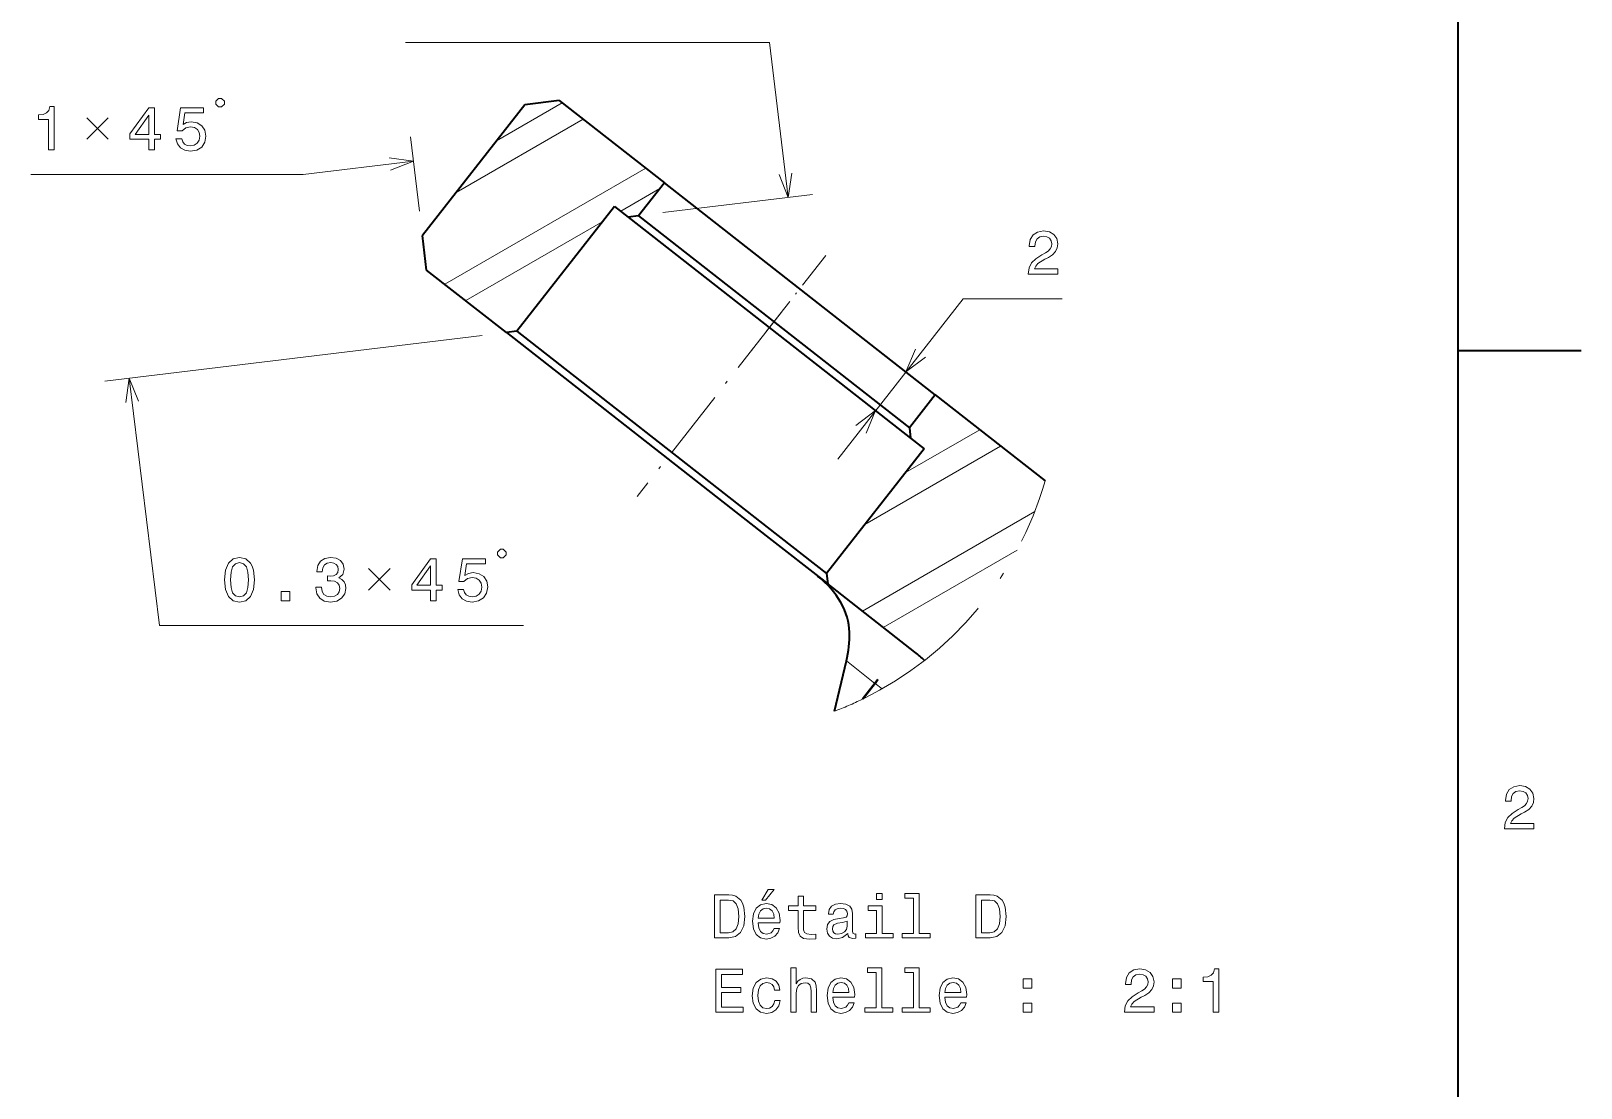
# Model space of a CAD drawing. Extents: x 0 to 420, y 0 to 297.
# Drawn here: x 294 to 420, y 88.5 to 174.5 of the extents above; entities that cross this region are included whole.
import ezdxf

# ---------------------------------------------------------------- set-up
doc = ezdxf.new("R2010")
doc.units = 0
doc.linetypes.add('DASHDOT', pattern=[18.5, 12, -3, 0.5, -3])

msp = doc.modelspace()

# ---------------------------------------------------------------- linework, layer by layer
at = {"color": 7, "lineweight": 35}
for p, q in [((410, 10), (410, 287)), ((363.267029, 148.186874), (345.460785, 162.129074)), ((342.521881, 159.349945), (361.092285, 144.809402)), ((343.364685, 159.452057), (361.170959, 145.509857)), ((333.465729, 150.056946), (353.819031, 134.120407)), ((332.623016, 149.954742), (353.740387, 133.419952))]:
    msp.add_line(p, q, dxfattribs=at)
at = {"color": 7, "lineweight": 13}
for p, q in [((354.003601, 173.533295), (324.406799, 173.533295)), ((316.084656, 162.80397), (293.9599, 162.80397)), ((330.636536, 149.722427), (299.966492, 145.989639)), ((301.951843, 146.231277), (304.399078, 126.123817)), ((304.399078, 126.123817), (333.99585, 126.12381))]:
    msp.add_line(p, q, dxfattribs=at)
at = {"color": 7, "lineweight": 13, "ltscale": 0.31704}
msp.add_line((355.535736, 160.944595), (354.003601, 173.533295), dxfattribs=at)
at = {"color": 7, "lineweight": 35, "ltscale": 0.3375}
msp.add_line((334.111908, 168.475067), (325.789185, 157.845734), dxfattribs=at)
at = {"color": 7, "lineweight": 13, "ltscale": 0.153907}
msp.add_line((331.824432, 165.553635), (337.155914, 168.63176), dxfattribs=at)
at = {"color": 7, "lineweight": 35, "ltscale": 0.070711}
for p, q in [((336.919617, 168.816788), (334.111908, 168.475067)), ((326.13092, 155.038025), (325.789185, 157.845734))]:
    msp.add_line(p, q, dxfattribs=at)
at = {"color": 7, "lineweight": 35, "ltscale": 0.271198}
msp.add_line((336.919617, 168.816788), (345.460785, 162.129074), dxfattribs=at)
at = {"color": 7, "lineweight": 13, "ltscale": 0.29818}
msp.add_line((328.524323, 161.338913), (338.853577, 167.302505), dxfattribs=at)
at = {"color": 7, "lineweight": 13, "ltscale": 0.15236}
msp.add_line((325.547546, 159.831085), (324.811249, 165.880829), dxfattribs=at)
at = {"color": 7, "lineweight": 13, "ltscale": 0.22586}
msp.add_line((325.052887, 163.895477), (316.084656, 162.80397), dxfattribs=at)
at = {"color": 7, "lineweight": 13, "ltscale": 0.471657}
msp.add_line((327.607849, 153.881592), (343.946533, 163.314728), dxfattribs=at)
at = {"color": 7, "lineweight": 13, "ltscale": 0.09222}
msp.add_line((341.909637, 159.82933), (345.104248, 161.673737), dxfattribs=at)
at = {"color": 7, "lineweight": 35, "ltscale": 0.085}
for p, q in [((345.460785, 162.129074), (343.364685, 159.452057)), ((367.481995, 144.886581), (365.385895, 142.209579))]:
    msp.add_line(p, q, dxfattribs=at)
at = {"color": 7, "lineweight": 35, "ltscale": 0.3225}
for p, q in [((341.418549, 160.213852), (333.465729, 150.056946)), ((366.592255, 140.502945), (358.639465, 130.346039))]:
    msp.add_line(p, q, dxfattribs=at)
at = {"color": 7, "lineweight": 35, "ltscale": 0.035033}
for p, q in [((341.418549, 160.213852), (342.521881, 159.349945)), ((365.488922, 141.366867), (366.592255, 140.502945))]:
    msp.add_line(p, q, dxfattribs=at)
at = {"color": 7, "lineweight": 13, "ltscale": 0.306555}
msp.add_line((345.348694, 159.704758), (357.521088, 161.186234), dxfattribs=at)
at = {"color": 7, "lineweight": 13, "ltscale": 0.322114}
msp.add_line((329.305511, 152.552322), (340.463867, 158.994598), dxfattribs=at)
at = {"color": 7, "lineweight": 35, "ltscale": 0.021224}
msp.add_line((343.364685, 159.452057), (342.521881, 159.349945), dxfattribs=at)
at = {"color": 7, "lineweight": 35, "ltscale": 0.206136}
msp.add_line((332.623016, 149.954742), (326.13092, 155.038025), dxfattribs=at)
at = {"color": 7, "linetype": 'DASHDOT', "lineweight": 13, "ltscale": 0.257911}
msp.add_line((358.603363, 156.230682), (352.243317, 148.107971), dxfattribs=at)
at = {"color": 7, "lineweight": 13, "ltscale": 0.413759}
msp.add_line((359.560608, 139.65834), (369.763855, 152.689377), dxfattribs=at)
at = {"color": 7, "lineweight": 13, "ltscale": 0.2009}
msp.add_line((369.763855, 152.689377), (377.799866, 152.689377), dxfattribs=at)
at = {"color": 7, "linetype": 'DASHDOT', "lineweight": 13, "ltscale": 0.476153}
msp.add_line((354.983887, 151.608078), (343.242004, 136.611984), dxfattribs=at)
at = {"color": 7, "lineweight": 35, "ltscale": 0.021222}
for p, q in [((333.465729, 150.056946), (332.623016, 149.954742)), ((358.639465, 130.346039), (358.742371, 129.503418))]:
    msp.add_line(p, q, dxfattribs=at)
at = {"color": 7, "lineweight": 35, "ltscale": 0.133833}
msp.add_line((367.481995, 144.886581), (363.267029, 148.186874), dxfattribs=at)
at = {"color": 7, "lineweight": 13, "ltscale": 0.075344}
msp.add_line((365.907257, 146.119583), (363.534363, 147.977554), dxfattribs=at)
at = {"color": 7, "lineweight": 35, "ltscale": 0.25}
msp.add_line((410, 148.5), (420, 148.5), dxfattribs=at)
at = {"color": 7, "lineweight": 35, "ltscale": 0.133832}
msp.add_line((361.170959, 145.509857), (365.385895, 142.209579), dxfattribs=at)
at = {"color": 7, "lineweight": 13, "ltscale": 0.09036}
msp.add_line((363.914215, 142.599854), (361.06839, 144.828125), dxfattribs=at)
at = {"color": 7, "lineweight": 35, "ltscale": 0.139601}
msp.add_line((361.092285, 144.809402), (365.488922, 141.366867), dxfattribs=at)
at = {"color": 7, "lineweight": 35, "ltscale": 0.283633}
msp.add_line((367.481995, 144.886581), (376.414825, 137.892212), dxfattribs=at)
at = {"color": 7, "lineweight": 13, "ltscale": 0.174285}
msp.add_line((365.071655, 138.560898), (371.10907, 142.0466), dxfattribs=at)
at = {"color": 7, "lineweight": 35, "ltscale": 0.021225}
msp.add_line((365.385895, 142.209579), (365.488922, 141.366867), dxfattribs=at)
at = {"color": 7, "lineweight": 13, "ltscale": 0.318558}
msp.add_line((361.771545, 134.346176), (372.806732, 140.717346), dxfattribs=at)
at = {"color": 7, "lineweight": 13, "ltscale": 0.404604}
msp.add_line((361.561005, 127.296432), (375.576904, 135.388504), dxfattribs=at)
at = {"color": 7, "lineweight": 35, "ltscale": 0.153057}
msp.add_line((353.819031, 134.120407), (358.639465, 130.346039), dxfattribs=at)
at = {"color": 7, "lineweight": 35, "ltscale": 0.158822}
msp.add_line((353.740387, 133.419937), (358.742371, 129.503418), dxfattribs=at)
at = {"color": 7, "lineweight": 13, "ltscale": 0.31426}
msp.add_line((363.258667, 125.967171), (374.144958, 132.252365), dxfattribs=at)
at = {"color": 7, "lineweight": 35, "ltscale": 0.225177}
msp.add_line((365.834167, 123.950577), (358.742371, 129.503418), dxfattribs=at)
at = {"color": 7, "lineweight": 35, "ltscale": 0.105214}
msp.add_line((359.289703, 119.137589), (360.263763, 123.231895), dxfattribs=at)
at = {"color": 7, "lineweight": 13, "ltscale": 0.073785}
msp.add_line((360.263763, 123.231895), (362.587555, 121.412369), dxfattribs=at)
at = {"color": 7, "lineweight": 35, "ltscale": 0.050507}
msp.add_line((362.810425, 121.714546), (361.564911, 120.123856), dxfattribs=at)
at = {"color": 7, "lineweight": 35, "ltscale": 0.039368}
msp.add_line((362.605896, 121.397995), (361.635101, 120.158127), dxfattribs=at)
at = {"color": 7, "lineweight": 13, "ltscale": 0.017599}
msp.add_line((363.160156, 120.964027), (362.605896, 121.397995), dxfattribs=at)
at = {"color": 7, "linetype": 'DASHDOT', "lineweight": 13, "ltscale": 0.001955}
msp.add_line((361.635101, 120.158127), (361.564819, 120.12381), dxfattribs=at)
at = {"color": 7, "lineweight": 13}
for points in [[(309.217987, 168.30397), (309.451324, 168.30397), (309.684662, 168.537308), (309.684662, 168.77063), (309.451324, 169.003967), (309.217987, 169.003967), (308.98465, 168.77063), (308.98465, 168.537308)], [(295.387146, 164.80397), (295.846069, 164.80397), (295.846069, 168.329178), (295.503143, 168.329178), (295.412354, 168.021545), (295.230804, 167.814774), (294.95343, 167.693741), (294.570129, 167.653397), (294.570129, 167.295319), (295.387146, 167.295319)], [(303.541321, 164.80397), (303.995209, 164.80397), (303.995209, 165.671402), (304.494476, 165.671402), (304.494476, 166.07486), (303.995209, 166.07486), (303.995209, 168.228317), (303.536285, 168.228317), (302.003143, 166.115204), (302.003143, 165.671402), (303.541321, 165.671402)], [(302.426758, 166.07486), (303.541321, 167.643311), (303.541321, 166.07486)], [(305.749237, 165.716797), (305.860199, 165.303253), (306.1073, 164.980484), (306.470428, 164.778748), (306.934418, 164.70311), (307.443756, 164.793884), (307.842194, 165.041), (308.09436, 165.434372), (308.190155, 165.93869), (308.104431, 166.407715), (307.862366, 166.775864), (307.484131, 167.012894), (306.994934, 167.098633), (306.616669, 167.038116), (306.324188, 166.871689), (306.465393, 167.814774), (307.998535, 167.814774), (307.998535, 168.228317), (306.127502, 168.228317), (305.850098, 166.372406), (306.253571, 166.372406), (306.546082, 166.609436), (306.919281, 166.695175), (307.242035, 166.639709), (307.489166, 166.478317), (307.645508, 166.231201), (307.700989, 165.913483), (307.645508, 165.595749), (307.484131, 165.348633), (307.237, 165.192291), (306.919281, 165.136826), (306.651978, 165.172119), (306.445221, 165.288116), (306.293915, 165.469681), (306.218262, 165.716797)], [(375.0513, 154.689377), (377.45694, 154.689377), (377.45694, 155.123093), (375.555634, 155.123093), (375.66153, 155.360123), (375.843109, 155.556808), (376.402893, 155.914886), (376.700439, 156.066177), (377.033295, 156.283035), (377.270325, 156.535202), (377.406494, 156.832748), (377.45694, 157.170639), (377.371185, 157.594269), (377.134155, 157.927124), (376.771057, 158.138947), (376.302032, 158.214584), (375.817871, 158.12886), (375.449738, 157.89183), (375.212708, 157.51358), (375.132019, 157.014297), (375.132019, 156.943695), (375.590942, 156.943695), (375.590942, 156.984039), (375.636322, 157.326981), (375.772491, 157.579147), (375.989349, 157.740524), (376.276825, 157.796005), (376.569336, 157.745575), (376.786194, 157.619492), (376.927399, 157.422806), (376.977814, 157.17569), (376.942535, 156.943695), (376.84671, 156.747009), (376.685333, 156.575546), (376.463409, 156.42424), (376.165863, 156.262863), (375.671631, 155.95018), (375.323639, 155.617325), (375.116882, 155.213867), (375.0513, 154.704498)], [(309.70166, 129.833466), (309.777313, 129.041687), (310.014343, 128.476837), (310.392578, 128.133896), (310.917084, 128.022949), (311.436523, 128.133896), (311.814789, 128.476837), (312.046753, 129.041687), (312.127472, 129.833466), (312.046753, 130.620209), (311.950958, 130.932892), (311.814789, 131.190094), (311.436523, 131.533035), (310.917084, 131.649033), (310.392578, 131.533035), (310.014343, 131.185059), (309.777313, 130.620209)], [(310.185822, 129.833466), (310.226166, 130.443695), (310.352234, 130.882462), (310.579193, 131.139664), (310.917084, 131.230438), (311.249939, 131.139664), (311.476868, 130.882462), (311.602966, 130.443695), (311.643311, 129.833466), (311.602966, 129.218201), (311.476868, 128.779434), (311.249939, 128.522232), (310.917084, 128.436493), (310.579193, 128.522232), (310.352234, 128.779434), (310.226166, 129.218201)], [(317.118225, 129.223236), (317.118225, 129.187943), (317.198914, 128.703781), (317.435974, 128.340668), (317.809143, 128.108688), (318.303406, 128.022949), (318.827881, 128.108688), (319.221252, 128.330582), (319.473419, 128.683609), (319.564209, 129.137497), (319.523865, 129.435059), (319.412903, 129.677124), (319.231354, 129.863724), (318.989288, 129.999893), (319.317078, 130.272232), (319.433075, 130.705948), (319.357422, 131.099319), (319.140564, 131.396866), (318.787537, 131.583466), (318.303406, 131.649033), (317.849518, 131.568344), (317.501526, 131.346436), (317.274567, 130.993408), (317.198914, 130.524399), (317.198914, 130.48909), (317.647766, 130.48909), (317.68811, 130.811859), (317.819244, 131.043839), (318.031067, 131.185059), (318.328613, 131.235489), (318.590851, 131.195145), (318.782501, 131.089233), (318.898499, 130.91777), (318.943878, 130.685776), (318.898499, 130.43866), (318.777466, 130.272232), (318.565643, 130.171371), (318.278168, 130.141113), (318.081482, 130.146149), (318.081482, 129.747742), (318.328613, 129.757828), (318.646332, 129.712433), (318.883362, 129.5914), (319.024567, 129.394714), (319.075012, 129.137497), (319.019531, 128.845001), (318.873291, 128.628143), (318.641296, 128.491974), (318.333649, 128.446579), (318.01593, 128.497009), (317.783936, 128.648315), (317.637695, 128.890381), (317.582214, 129.223236)], [(326.452545, 128.12381), (326.906433, 128.12381), (326.906433, 128.991241), (327.405701, 128.991241), (327.405701, 129.394699), (326.906433, 129.394699), (326.906433, 131.548172), (326.447479, 131.548172), (324.914337, 129.435059), (324.914337, 128.991241), (326.452545, 128.991241)], [(328.660461, 129.036636), (328.771423, 128.623093), (329.018524, 128.300323), (329.381653, 128.098602), (329.845612, 128.022949), (330.35498, 128.113724), (330.753387, 128.36084), (331.005554, 128.754211), (331.101379, 129.258545), (331.015656, 129.727554), (330.77356, 130.095718), (330.395325, 130.332748), (329.906128, 130.418488), (329.527893, 130.357956), (329.235382, 130.191544), (329.376587, 131.134613), (330.909729, 131.134613), (330.909729, 131.548172), (329.038696, 131.548172), (328.761322, 129.692261), (329.164795, 129.692261), (329.457275, 129.929291), (329.830475, 130.01503), (330.153259, 129.959549), (330.40036, 129.798172), (330.556702, 129.551041), (330.612183, 129.233322), (330.556702, 128.915604), (330.395325, 128.668488), (330.148224, 128.512146), (329.830475, 128.456665), (329.563202, 128.491974), (329.356415, 128.607956), (329.205139, 128.78952), (329.129486, 129.036636)], [(332.129181, 131.62381), (332.362518, 131.62381), (332.595856, 131.857147), (332.595856, 132.090485), (332.362518, 132.323807), (332.129181, 132.323807), (331.895844, 132.090485), (331.895844, 131.857147)], [(325.337982, 129.394699), (326.452545, 130.96315), (326.452545, 129.394699)], [(314.305115, 128.12381), (315.001099, 128.12381), (315.001099, 128.875259), (314.305115, 128.875259)], [(413.76947, 109.566788), (416.175079, 109.566788), (416.175079, 110.000504), (414.273773, 110.000504), (414.3797, 110.237534), (414.561249, 110.434219), (415.121033, 110.79229), (415.418579, 110.943588), (415.751434, 111.160446), (415.988464, 111.412613), (416.124634, 111.710159), (416.175079, 112.048058), (416.089355, 112.471687), (415.852325, 112.804543), (415.489197, 113.016357), (415.020172, 113.092003), (414.536041, 113.006271), (414.167877, 112.769234), (413.930847, 112.390999), (413.850159, 111.891716), (413.850159, 111.821114), (414.309082, 111.821114), (414.309082, 111.861458), (414.354462, 112.204399), (414.490631, 112.456558), (414.707489, 112.617943), (414.994965, 112.673416), (415.287476, 112.622986), (415.504333, 112.496902), (415.645538, 112.300217), (415.695984, 112.053101), (415.660675, 111.821114), (415.56485, 111.624428), (415.403473, 111.452957), (415.181549, 111.301659), (414.884003, 111.140274), (414.389771, 110.827591), (414.041779, 110.494743), (413.835022, 110.091286), (413.76947, 109.581917)], [(353.394897, 103.776505), (353.692444, 103.776505), (354.393463, 104.63385), (353.899231, 104.63385)], [(350.701813, 104.200134), (349.536835, 104.200134), (349.536835, 100.700134), (350.701813, 100.700134), (351.251526, 100.811089), (351.660034, 101.148979), (351.912201, 101.698692), (352.00296, 102.450134), (351.922272, 103.216705), (351.821411, 103.519295), (351.680206, 103.761375), (351.271698, 104.08918), (351.004395, 104.169876)], [(350.666504, 103.781548), (351.049805, 103.705894), (351.312042, 103.473907), (351.468384, 103.060364), (351.518799, 102.450134), (351.463348, 101.860077), (351.307007, 101.446533), (351.039703, 101.199417), (350.666504, 101.118721), (350.005859, 101.118721), (350.005859, 103.781548)], [(353.08725, 101.925636), (354.862488, 101.925636), (354.867523, 102.132408), (354.786835, 102.712379), (354.564911, 103.146103), (354.211884, 103.408348), (353.742889, 103.504166), (353.283936, 103.403305), (352.930908, 103.12088), (352.703979, 102.661949), (352.623291, 102.056763), (352.698944, 101.436447), (352.925873, 100.982552), (353.273865, 100.700134), (353.727753, 100.604309), (354.121124, 100.669876), (354.443878, 100.841347), (354.680908, 101.113678), (354.817078, 101.476791), (354.378326, 101.476791), (354.287537, 101.275063), (354.156433, 101.123764), (353.783234, 101.002731), (353.495758, 101.058205), (353.2789, 101.234718), (353.137695, 101.522179), (353.08725, 101.910507)], [(356.330048, 102.939323), (356.330048, 101.582695), (356.360321, 101.143936), (356.501526, 100.841347), (356.783936, 100.664833), (357.263062, 100.604309), (357.787537, 100.629532), (357.787537, 101.012817), (357.404266, 100.982552), (357.056274, 101.022903), (356.86969, 101.148979), (356.789001, 101.360794), (356.773865, 101.658348), (356.773865, 102.939323), (357.787537, 102.939323), (357.787537, 103.317566), (356.773865, 103.317566), (356.773865, 104.109352), (356.330048, 104.109352), (356.330048, 103.317566), (355.563477, 103.317566), (355.563477, 102.939323)], [(360.379761, 101.053162), (360.379761, 101.038033), (360.404968, 100.866562), (360.480621, 100.745522), (360.79834, 100.649704), (361.045471, 100.690048), (361.045471, 101.03299), (360.939575, 101.01786), (360.79834, 101.08342), (360.773132, 101.285149), (360.773132, 102.687164), (360.712616, 103.045235), (360.536102, 103.297394), (360.228455, 103.448692), (359.794739, 103.504166), (359.371124, 103.443649), (359.058441, 103.272179), (358.861755, 103.00489), (358.796204, 102.651863), (358.796204, 102.621605), (359.194611, 102.621605), (359.229919, 102.83342), (359.340851, 102.984718), (359.52243, 103.075493), (359.779633, 103.110794), (360.026733, 103.085579), (360.203247, 103.009933), (360.309174, 102.878807), (360.344452, 102.69725), (360.32428, 102.485435), (360.243591, 102.379532), (360.04187, 102.329094), (359.663635, 102.28875), (359.229919, 102.197975), (358.922272, 102.036591), (358.740723, 101.784431), (358.685242, 101.411232), (358.735687, 101.078377), (358.891998, 100.831261), (359.144165, 100.674919), (359.492157, 100.619446), (359.961182, 100.725349)], [(363.178772, 104.321175), (362.709747, 104.321175), (362.709747, 103.816849), (363.178772, 103.816849)], [(365.725586, 103.947975), (365.725586, 101.073334), (364.812775, 101.073334), (364.812775, 100.700134), (367.077179, 100.700134), (367.077179, 101.073334), (366.169403, 101.073334), (366.169403, 104.321175), (365.029633, 104.321175), (365.029633, 103.947975)], [(371.953979, 104.200134), (370.789001, 104.200134), (370.789001, 100.700134), (371.953979, 100.700134), (372.503693, 100.811081), (372.912201, 101.148979), (373.164337, 101.698692), (373.255127, 102.450134), (373.174438, 103.216705), (373.073578, 103.519295), (372.932373, 103.761375), (372.523865, 104.08918), (372.256561, 104.169876)], [(371.918671, 103.781548), (372.301971, 103.705894), (372.564209, 103.473907), (372.720551, 103.060364), (372.770966, 102.450134), (372.715515, 101.860077), (372.559174, 101.446533), (372.29187, 101.199409), (371.918671, 101.118721), (371.257996, 101.118721), (371.257996, 103.781548)], [(353.08725, 102.298836), (353.142731, 102.64682), (353.2789, 102.904022), (353.485687, 103.060364), (353.757996, 103.115837), (354.025299, 103.060364), (354.232056, 102.904022), (354.358154, 102.64682), (354.403534, 102.298836)], [(363.163635, 101.073334), (363.163635, 103.317566), (362.023865, 103.317566), (362.023865, 102.939323), (362.719818, 102.939323), (362.719818, 101.073334), (361.812042, 101.073334), (361.812042, 100.700134), (364.081482, 100.700134), (364.081482, 101.073334)], [(360.329346, 101.648262), (360.268829, 101.386009), (360.107422, 101.18428), (359.865356, 101.053162), (359.56781, 101.007774), (359.37616, 101.03299), (359.23999, 101.113678), (359.154266, 101.25489), (359.129059, 101.451576), (359.149231, 101.62809), (359.229919, 101.754166), (359.552673, 101.895378), (359.961182, 101.955894), (360.329346, 102.076935)], [(349.647766, 94.653305), (351.866791, 94.653305), (351.866791, 95.076935), (350.111755, 95.076935), (350.111755, 96.262093), (351.67514, 96.262093), (351.67514, 96.680679), (350.111755, 96.680679), (350.111755, 97.729675), (351.826447, 97.729675), (351.826447, 98.153305), (349.647766, 98.153305)], [(354.423706, 96.463821), (354.862488, 96.463821), (354.771698, 96.867279), (354.55484, 97.185005), (354.216949, 97.381691), (353.778168, 97.457336), (353.294037, 97.356476), (352.925873, 97.074051), (352.693878, 96.61512), (352.61319, 95.999847), (352.688843, 95.389618), (352.915802, 94.935722), (353.273865, 94.653305), (353.763062, 94.55748), (354.196777, 94.633133), (354.534668, 94.844948), (354.766663, 95.177803), (354.867523, 95.621605), (354.443878, 95.621605), (354.368225, 95.339188), (354.22702, 95.127365), (354.025299, 94.996246), (353.778168, 94.955902), (353.470551, 95.021461), (353.248627, 95.22319), (353.112488, 95.551003), (353.067078, 96.014977), (353.112488, 96.468864), (353.253693, 96.796677), (353.480621, 96.998405), (353.778168, 97.069008), (354.040436, 97.023621), (354.237122, 96.907631), (354.368225, 96.715988)], [(355.734955, 94.653305), (356.178772, 94.653305), (356.178772, 96.216705), (356.224152, 96.574776), (356.370392, 96.837021), (356.597351, 96.998405), (356.899933, 97.058922), (357.141998, 97.008492), (357.293304, 96.872322), (357.368958, 96.645378), (357.394165, 96.342789), (357.394165, 94.653305), (357.837982, 94.653305), (357.837982, 96.433563), (357.81781, 96.791634), (357.72702, 97.08918), (357.429474, 97.361519), (356.965515, 97.457336), (356.713348, 97.422035), (356.49649, 97.326218), (356.314911, 97.174919), (356.178772, 96.968147), (356.178772, 98.274345), (355.734955, 98.274345)], [(359.159302, 95.878807), (360.934509, 95.878807), (360.939575, 96.085579), (360.858887, 96.66555), (360.636963, 97.099274), (360.283936, 97.361519), (359.814911, 97.457336), (359.355988, 97.356476), (359.00296, 97.074051), (358.776031, 96.61512), (358.695313, 96.009933), (358.770966, 95.389618), (358.997925, 94.935722), (359.345917, 94.653305), (359.799805, 94.55748), (360.193176, 94.623047), (360.51593, 94.794518), (360.75296, 95.066849), (360.88913, 95.429962), (360.450378, 95.429962), (360.359589, 95.228233), (360.228455, 95.076935), (359.855255, 94.955894), (359.56781, 95.011375), (359.350952, 95.187889), (359.209747, 95.475349), (359.159302, 95.863678)], [(359.159302, 96.252007), (359.214783, 96.599991), (359.350952, 96.857193), (359.557709, 97.013535), (359.830048, 97.069008), (360.097351, 97.013535), (360.304108, 96.857193), (360.430206, 96.599991), (360.475586, 96.252007)], [(362.689575, 97.901146), (362.689575, 95.026505), (361.776733, 95.026505), (361.776733, 94.653305), (364.041138, 94.653305), (364.041138, 95.026505), (363.133362, 95.026505), (363.133362, 98.274345), (361.993591, 98.274345), (361.993591, 97.901146)], [(365.725586, 97.901146), (365.725586, 95.026505), (364.812775, 95.026505), (364.812775, 94.653305), (367.077179, 94.653305), (367.077179, 95.026505), (366.169403, 95.026505), (366.169403, 98.274345), (365.029633, 98.274345), (365.029633, 97.901146)], [(368.267365, 95.878807), (370.042603, 95.878807), (370.047638, 96.085579), (369.966949, 96.66555), (369.745026, 97.099266), (369.392029, 97.361519), (368.923004, 97.457336), (368.46405, 97.356476), (368.111023, 97.074051), (367.884094, 96.61512), (367.803406, 96.009933), (367.879059, 95.389618), (368.105988, 94.935722), (368.453979, 94.653305), (368.907867, 94.55748), (369.301239, 94.623047), (369.623993, 94.794518), (369.861023, 95.066849), (369.997192, 95.429962), (369.558441, 95.429962), (369.467651, 95.228233), (369.336548, 95.076935), (368.963348, 94.955894), (368.675873, 95.011375), (368.459015, 95.187889), (368.31781, 95.475349), (368.267365, 95.863678)], [(368.267365, 96.252007), (368.322845, 96.599991), (368.459015, 96.857193), (368.665802, 97.013535), (368.93811, 97.069008), (369.205414, 97.013535), (369.412201, 96.857193), (369.538269, 96.599991), (369.583649, 96.252007)], [(374.647064, 96.610077), (375.343018, 96.610077), (375.343018, 97.361519), (374.647064, 97.361519)], [(382.872559, 94.653305), (385.278168, 94.653305), (385.278168, 95.087021), (383.376892, 95.087021), (383.482788, 95.324051), (383.664337, 95.520737), (384.224152, 95.878807), (384.521698, 96.030106), (384.854553, 96.246964), (385.091583, 96.499123), (385.227753, 96.796677), (385.278168, 97.134575), (385.192444, 97.558205), (384.955414, 97.891052), (384.592316, 98.102875), (384.123291, 98.17852), (383.63913, 98.092781), (383.270966, 97.855751), (383.033936, 97.477509), (382.953247, 96.978233), (382.953247, 96.907623), (383.412201, 96.907623), (383.412201, 96.947975), (383.457581, 97.290909), (383.59375, 97.543076), (383.810608, 97.704453), (384.098053, 97.759933), (384.390564, 97.709503), (384.607422, 97.58342), (384.748627, 97.386734), (384.799072, 97.139618), (384.763763, 96.907623), (384.667938, 96.710938), (384.506561, 96.539474), (384.284668, 96.388176), (383.987122, 96.226791), (383.492889, 95.914108), (383.144897, 95.581261), (382.93811, 95.177803), (382.872559, 94.668434)], [(386.791138, 96.610077), (387.487122, 96.610077), (387.487122, 97.361519), (386.791138, 97.361519)], [(390.084381, 94.653305), (390.543304, 94.653305), (390.543304, 98.17852), (390.200378, 98.17852), (390.109589, 97.87088), (389.92804, 97.664108), (389.650665, 97.543076), (389.267365, 97.502724), (389.267365, 97.144661), (390.084381, 97.144661)], [(374.647064, 94.653305), (375.343018, 94.653305), (375.343018, 95.404747), (374.647064, 95.404747)], [(386.791138, 94.653305), (387.487122, 94.653305), (387.487122, 95.404747), (386.791138, 95.404747)]]:
    msp.add_lwpolyline(points, close=True, dxfattribs=at)
for points in [[(298.495941, 165.67897), (300.245941, 167.42897)], [(298.495941, 167.42897), (300.245941, 165.67897)], [(323.197723, 163.148224), (325.052887, 163.895477), (323.072662, 164.175919)], [(354.788483, 162.799759), (355.535736, 160.944595), (355.816193, 162.924835)], [(365.892487, 148.584732), (365.10907, 146.744553), (366.707642, 147.946487)], [(302.699097, 144.376114), (301.951843, 146.231277), (301.671387, 144.251038)], [(361.85968, 141.754944), (362.643097, 143.595123), (361.044556, 142.393188)], [(321.407135, 128.99881), (323.157135, 130.74881)], [(321.407135, 130.74881), (323.157135, 128.99881)]]:
    msp.add_lwpolyline(points, dxfattribs=at)
at = {"color": 7, "linetype": 'DASHDOT', "lineweight": 13}
for start, end in [(296.106517, 344.277236), (290.923387, 295.947859)]:
    msp.add_arc((349.188843, 145.556763), 28.284271, start, end, dxfattribs=at)
at = {"color": 7, "lineweight": 35}
for centre, radius, start, end in [((350.925751, 125.428062), 9.593032, 346.765309, 0.866848), ((359.152954, 115.415054), 10.839446, 46.500375, 51.94781), ((360.959534, 122.685852), 2.09026, 321.966426, 332.310633)]:
    msp.add_arc(centre, radius, start, end, dxfattribs=at)
msp.add_ellipse((355.462555, 126.991165), major_axis=(4.413422, -3.455673), ratio=0.713609, start_param=0.5236001097, end_param=1.5707932588, dxfattribs=at)

doc.saveas('drawing.dxf')
